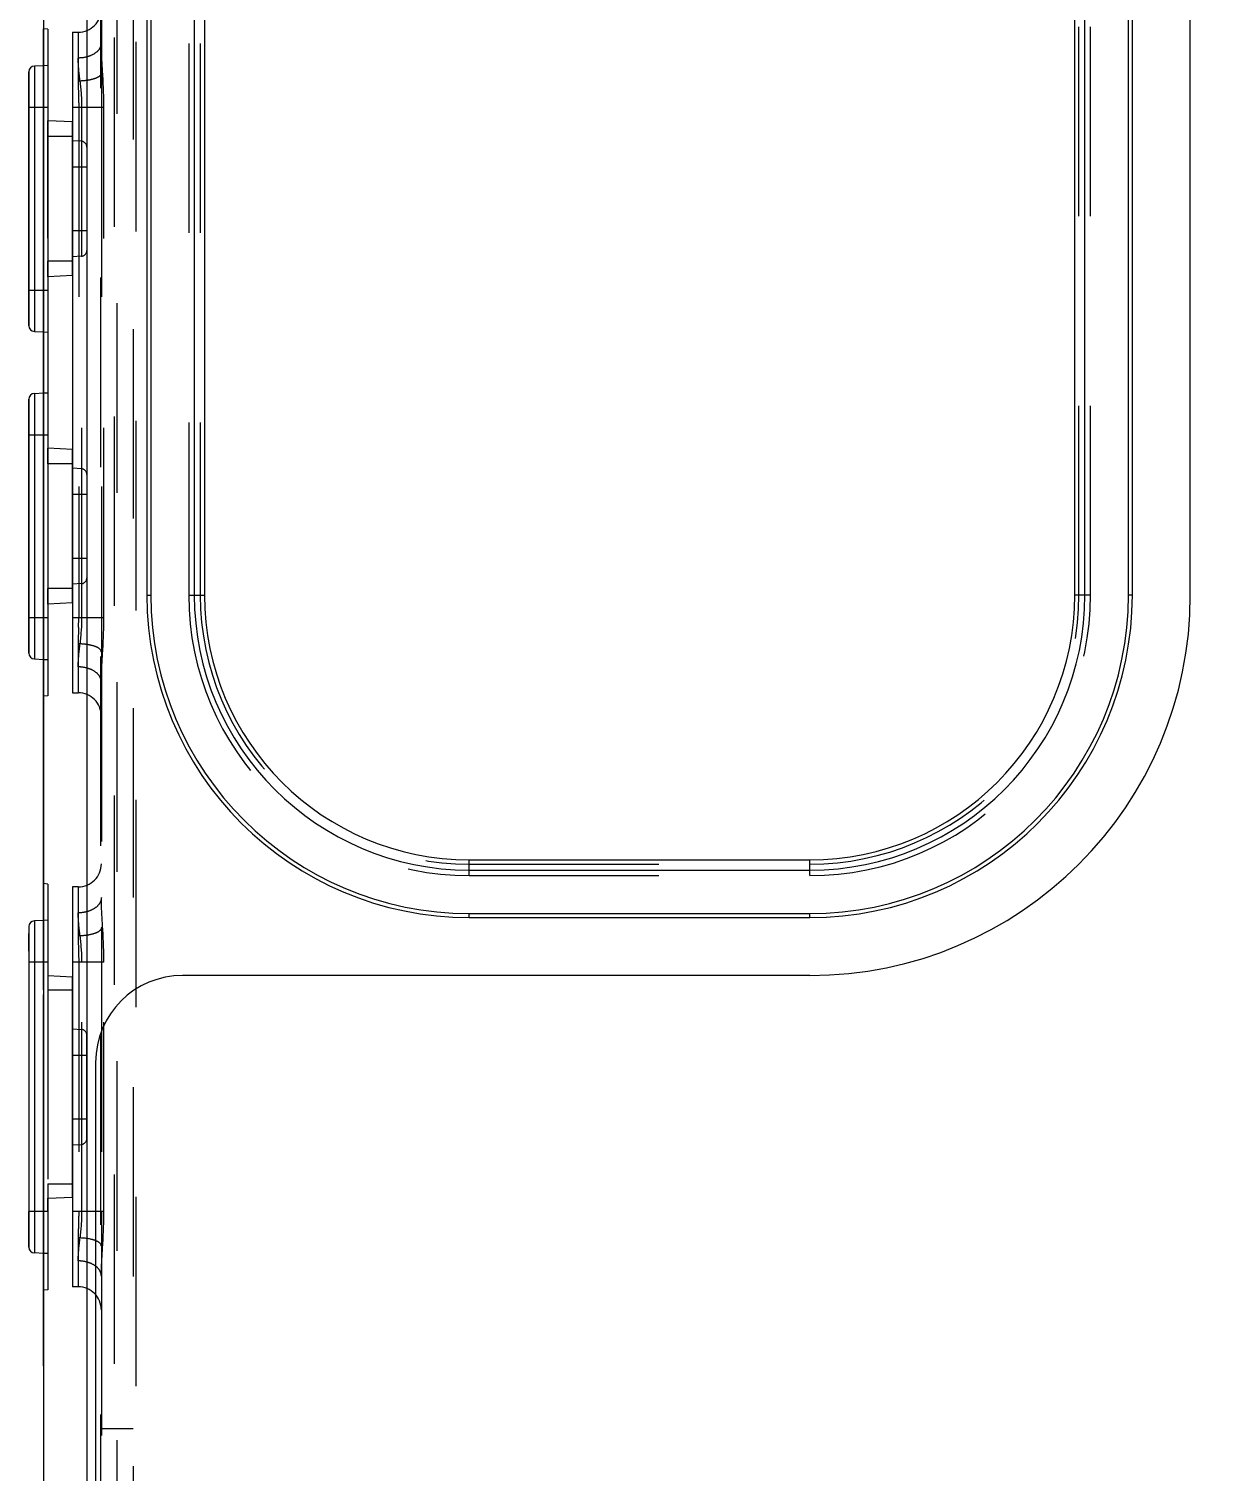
# Model space of a CAD drawing. Header units: millimetres. Extents: x 475 to 648, y 357 to 508.
# Drawn here: x 474.59 to 515.41, y 430.77 to 480.57 of the extents above; entities that cross this region are included whole.
import ezdxf

# ---------------------------------------------------------------- set-up
doc = ezdxf.new("R2010")
doc.units = ezdxf.units.MM
doc.header["$LTSCALE"] = 65.395
doc.linetypes.add('HIDDEN', pattern=[0.2, 0.1, -0.1])
doc.layers.get('0').update_dxf_attribs({"linetype": 'CONTINUOUS'})
doc.layers.add('DEFAULT_2', color=8, linetype='HIDDEN')

msp = doc.modelspace()

# ---------------------------------------------------------------- linework, layer by layer
at = {"color": 7, "linetype": 'Continuous'}
for p, q in [((514.66, 461.031), (514.66, 506.045)), ((478.662, 493.151), (478.662, 461.031)), ((478.798, 493.151), (478.798, 461.031)), ((480.298, 493.151), (480.298, 461.031)), ((480.65, 493.151), (480.65, 461.031)), ((510.672, 461.031), (510.672, 493.151)), ((511.024, 461.031), (511.024, 493.151)), ((512.524, 461.031), (512.524, 493.151)), ((512.66, 461.031), (512.66, 493.151)), ((475.091, 480.575), (475.091, 477.861)), ((474.781, 479.293), (475.091, 479.309)), ((474.781, 479.293), (474.781, 477.861)), ((474.591, 479.093), (474.591, 479.068)), ((474.591, 479.093), (474.591, 477.861)), ((474.591, 479.068), (474.591, 479.06)), ((474.591, 479.06), (474.591, 478.821)), ((474.591, 478.821), (474.591, 478.233)), ((474.591, 478.233), (474.591, 477.861)), ((475.091, 477.861), (474.591, 477.861)), ((474.591, 477.861), (474.591, 471.561)), ((474.591, 477.861), (474.591, 471.561)), ((474.781, 477.861), (474.781, 471.561)), ((475.091, 477.861), (475.091, 477.406)), ((475.091, 477.406), (475.091, 476.861)), ((475.091, 476.861), (475.091, 472.561)), ((475.091, 472.561), (475.091, 472.002)), ((475.091, 472.002), (475.091, 466.136)), ((474.591, 471.561), (475.091, 471.561)), ((474.591, 471.561), (474.591, 471.021)), ((474.591, 471.561), (474.591, 470.33)), ((474.781, 471.561), (474.781, 470.13)), ((474.591, 471.021), (474.591, 470.662)), ((474.591, 470.662), (474.591, 470.33)), ((474.781, 470.13), (475.091, 470.114)), ((474.591, 467.793), (474.591, 467.768)), ((474.591, 467.793), (474.591, 466.561)), ((474.591, 467.768), (474.591, 467.76)), ((474.591, 467.76), (474.591, 467.521)), ((474.781, 467.993), (475.091, 468.009)), ((474.781, 467.993), (474.781, 466.561)), ((474.591, 467.521), (474.591, 466.933)), ((474.591, 466.933), (474.591, 466.561)), ((474.591, 466.561), (475.091, 466.561)), ((474.591, 466.561), (474.591, 460.261)), ((474.591, 466.561), (474.591, 460.261)), ((474.781, 466.561), (474.781, 460.261)), ((475.091, 466.136), (475.091, 466.106)), ((475.091, 466.106), (475.091, 465.561)), ((475.091, 465.561), (475.091, 461.261)), ((475.091, 461.261), (475.091, 460.717)), ((478.662, 461.031), (478.798, 461.031)), ((480.298, 461.031), (480.65, 461.031)), ((511.024, 461.031), (510.672, 461.031)), ((512.66, 461.031), (512.524, 461.031)), ((474.591, 460.261), (475.091, 460.261)), ((474.591, 460.261), (474.591, 459.721)), ((474.591, 460.261), (474.591, 459.03)), ((474.781, 460.261), (474.78, 458.83)), ((475.091, 460.717), (475.091, 460.261)), ((475.091, 460.261), (475.091, 457.548)), ((474.591, 459.721), (474.591, 459.362)), ((474.591, 459.362), (474.591, 459.03)), ((474.78, 458.83), (475.091, 458.814)), ((475.091, 457.548), (475.091, 451.075)), ((489.786, 451.544), (489.786, 451.896)), ((489.786, 451.896), (501.536, 451.896)), ((501.536, 451.544), (501.536, 451.896)), ((489.786, 451.544), (501.536, 451.544)), ((475.091, 451.075), (475.091, 448.361)), ((475.091, 449.809), (474.781, 449.793)), ((474.781, 449.793), (474.781, 438.33)), ((489.786, 449.907), (489.786, 450.044)), ((489.786, 450.044), (501.536, 450.044)), ((489.786, 449.907), (501.536, 449.907)), ((501.536, 449.907), (501.536, 450.044)), ((474.591, 449.593), (474.591, 449.357)), ((474.591, 449.593), (474.591, 448.361)), ((474.591, 449.357), (474.591, 448.74)), ((474.591, 448.74), (474.591, 448.361)), ((474.591, 448.361), (474.591, 439.761)), ((475.091, 448.361), (474.591, 448.361)), ((474.591, 448.361), (474.591, 439.761)), ((475.091, 448.361), (475.091, 447.906)), ((475.091, 447.906), (475.091, 447.411)), ((501.536, 447.907), (479.893, 447.907)), ((475.091, 447.411), (475.091, 440.711)), ((475.091, 440.711), (475.091, 440.217)), ((475.091, 440.217), (475.091, 439.761)), ((475.091, 439.761), (474.591, 439.761)), ((474.591, 439.761), (474.591, 439.39)), ((474.591, 439.761), (474.591, 438.53)), ((474.591, 439.39), (474.591, 438.804)), ((475.091, 439.761), (475.091, 437.048)), ((474.591, 438.804), (474.591, 438.563)), ((474.591, 438.563), (474.591, 438.53)), ((475.091, 438.314), (474.781, 438.33))]:
    msp.add_line(p, q, dxfattribs=at)
for centre, radius, start, end in [((474.791, 479.093), 0.2, 93, 180.0014), ((474.791, 470.33), 0.2, 180.017, 267.0009), ((474.791, 467.793), 0.2, 93, 179.9994), ((489.786, 461.031), 11.124, 180, 270), ((489.786, 461.031), 10.988, 180, 270), ((489.786, 461.031), 9.488, 180, 270), ((489.786, 461.031), 9.136, 180, 270), ((501.536, 461.031), 13.124, 270, 360), ((501.536, 461.031), 11.124, 270, 360), ((501.536, 461.031), 10.988, 270, 360), ((501.536, 461.031), 9.488, 270, 360), ((501.536, 461.031), 9.136, 270, 360), ((474.791, 459.03), 0.2, 180.0174, 267.0009), ((474.791, 449.593), 0.2, 93.0001, 180.0014), ((479.893, 444.907), 3, 90, 180), ((474.791, 438.53), 0.2, 180.0185, 267.001)]:
    msp.add_arc(centre, radius, start, end, dxfattribs=at)
for points, knots in [([(512.419, 507.845), (510.165, 507.845), (506.784, 507.845), (502.277, 507.845), (498.896, 507.845), (495.515, 507.844), (492.698, 507.845), (490.445, 507.846), (488.754, 507.846), (487.064, 507.849), (485.373, 507.82), (483.693, 507.593), (482.065, 507.122), (480.516, 506.429), (479.094, 505.499), (477.85, 504.337), (476.831, 502.975), (476.049, 501.468), (475.494, 499.866), (475.175, 498.201), (475.086, 496.511), (475.093, 494.82), (475.092, 493.13), (475.093, 491.44), (475.093, 489.186), (475.092, 486.369), (475.092, 482.988), (475.093, 478.48), (475.093, 472.846), (475.093, 466.084), (475.093, 459.323), (475.093, 452.562), (475.093, 443.546), (475.093, 432.277), (475.093, 421.008), (475.093, 411.993), (475.093, 405.232), (475.093, 398.47), (475.093, 391.709), (475.093, 386.075), (475.092, 381.567), (475.092, 378.186), (475.093, 375.369), (475.093, 373.115), (475.092, 371.425), (475.093, 369.734), (475.086, 368.044), (475.175, 366.354), (475.494, 364.689), (476.049, 363.087), (476.831, 361.58), (477.85, 360.218), (479.094, 359.056), (480.516, 358.126), (482.065, 357.432), (483.693, 356.962), (485.373, 356.735), (487.064, 356.706), (488.754, 356.709), (490.445, 356.708), (492.698, 356.71), (495.515, 356.71), (498.896, 356.71), (502.277, 356.71), (506.784, 356.71), (510.165, 356.71), (512.419, 356.71)], [0, 0, 0, 0, 0.031249, 0.046874, 0.062498, 0.078123, 0.093748, 0.10156, 0.109371, 0.117186, 0.124997, 0.132805, 0.140611, 0.148418, 0.156242, 0.164069, 0.171897, 0.179709, 0.187515, 0.195321, 0.20313, 0.210945, 0.218757, 0.226569, 0.234382, 0.250006, 0.265631, 0.281256, 0.312505, 0.343754, 0.375003, 0.406252, 0.437502, 0.5, 0.562498, 0.593748, 0.624997, 0.656246, 0.687495, 0.718744, 0.734369, 0.749994, 0.765618, 0.773431, 0.781243, 0.789055, 0.79687, 0.804679, 0.812485, 0.820291, 0.828103, 0.835931, 0.843758, 0.851582, 0.859389, 0.867195, 0.875003, 0.882814, 0.890629, 0.89844, 0.906252, 0.921877, 0.937502, 0.953126, 0.968751, 1, 1, 1, 1]), ([(512.419, 507.845), (514.673, 507.845), (518.053, 507.845), (522.561, 507.845), (525.942, 507.845), (529.322, 507.844), (532.14, 507.845), (534.393, 507.846), (536.084, 507.846), (537.774, 507.849), (539.465, 507.82), (541.145, 507.593), (542.773, 507.122), (544.322, 506.429), (545.744, 505.499), (546.988, 504.337), (548.007, 502.975), (548.788, 501.468), (549.344, 499.866), (549.663, 498.201), (549.752, 496.511), (549.745, 494.82), (549.746, 493.13), (549.745, 491.44), (549.745, 489.186), (549.746, 486.369), (549.746, 482.988), (549.745, 478.48), (549.745, 472.846), (549.745, 466.084), (549.745, 459.323), (549.745, 452.562), (549.745, 443.546), (549.745, 432.277), (549.745, 421.008), (549.745, 411.993), (549.745, 405.232), (549.745, 398.47), (549.745, 391.709), (549.745, 386.075), (549.746, 381.567), (549.746, 378.186), (549.745, 375.369), (549.745, 373.115), (549.746, 371.425), (549.745, 369.734), (549.752, 368.044), (549.663, 366.354), (549.344, 364.689), (548.788, 363.087), (548.007, 361.58), (546.988, 360.218), (545.744, 359.056), (544.322, 358.126), (542.773, 357.432), (541.145, 356.962), (539.465, 356.735), (537.774, 356.706), (536.084, 356.709), (534.393, 356.708), (532.14, 356.71), (529.322, 356.71), (525.942, 356.71), (522.561, 356.71), (518.053, 356.71), (514.673, 356.71), (512.419, 356.71)], [0, 0, 0, 0, 0.031249, 0.046874, 0.062498, 0.078123, 0.093748, 0.10156, 0.109371, 0.117186, 0.124997, 0.132805, 0.140611, 0.148418, 0.156242, 0.164069, 0.171897, 0.179709, 0.187515, 0.195321, 0.20313, 0.210945, 0.218757, 0.226569, 0.234382, 0.250006, 0.265631, 0.281256, 0.312505, 0.343754, 0.375003, 0.406252, 0.437502, 0.5, 0.562498, 0.593748, 0.624997, 0.656246, 0.687495, 0.718744, 0.734369, 0.749994, 0.765618, 0.773431, 0.781243, 0.789055, 0.79687, 0.804679, 0.812485, 0.820291, 0.828103, 0.835931, 0.843758, 0.851582, 0.859389, 0.867195, 0.875003, 0.882814, 0.890629, 0.89844, 0.906252, 0.921877, 0.937502, 0.953126, 0.968751, 1, 1, 1, 1]), ([(512.419, 506.345), (510.214, 506.345), (506.906, 506.345), (502.496, 506.345), (499.189, 506.345), (495.881, 506.344), (493.125, 506.345), (490.92, 506.346), (489.266, 506.347), (487.613, 506.344), (485.959, 506.346), (484.308, 506.189), (482.704, 505.762), (481.186, 505.091), (479.81, 504.159), (478.649, 502.967), (477.75, 501.57), (477.109, 500.04), (476.583, 497.888), (476.595, 495.115), (476.592, 491.814), (476.593, 488.505), (476.592, 485.198), (476.593, 481.89), (476.593, 477.48), (476.593, 471.968), (476.593, 465.353), (476.593, 458.738), (476.593, 452.123), (476.593, 443.302), (476.593, 432.277), (476.593, 421.252), (476.593, 412.432), (476.593, 405.817), (476.593, 399.202), (476.593, 392.587), (476.593, 387.074), (476.593, 382.664), (476.592, 379.357), (476.593, 376.049), (476.592, 372.74), (476.595, 369.44), (476.583, 366.666), (477.109, 364.515), (477.75, 362.985), (478.65, 361.587), (479.811, 360.396), (481.186, 359.463), (482.704, 358.793), (484.308, 358.365), (485.959, 358.209), (487.613, 358.21), (489.266, 358.208), (490.92, 358.209), (493.125, 358.21), (495.881, 358.21), (499.189, 358.21), (502.496, 358.21), (506.906, 358.21), (510.214, 358.21), (512.419, 358.21)], [0, 0, 0, 0, 0.031255, 0.046882, 0.06251, 0.078137, 0.093765, 0.101579, 0.109392, 0.117206, 0.125019, 0.132828, 0.140635, 0.148441, 0.156246, 0.164048, 0.171854, 0.179661, 0.187468, 0.203079, 0.218706, 0.234334, 0.249961, 0.265589, 0.281216, 0.312471, 0.343726, 0.374981, 0.406236, 0.437491, 0.500001, 0.56251, 0.593765, 0.62502, 0.656275, 0.68753, 0.718785, 0.734413, 0.75004, 0.765667, 0.781295, 0.796922, 0.812533, 0.82034, 0.828148, 0.835953, 0.843755, 0.85156, 0.859366, 0.867172, 0.874981, 0.882794, 0.890608, 0.898421, 0.906235, 0.921863, 0.93749, 0.953118, 0.968745, 1, 1, 1, 1]), ([(512.419, 506.345), (514.624, 506.345), (517.932, 506.345), (522.342, 506.345), (525.649, 506.345), (528.957, 506.344), (531.713, 506.345), (533.918, 506.346), (535.572, 506.347), (537.225, 506.344), (538.879, 506.346), (540.53, 506.189), (542.134, 505.762), (543.652, 505.091), (545.028, 504.159), (546.188, 502.967), (547.088, 501.57), (547.729, 500.04), (548.255, 497.888), (548.243, 495.115), (548.246, 491.814), (548.245, 488.505), (548.246, 485.198), (548.245, 481.89), (548.245, 477.48), (548.245, 471.968), (548.245, 465.353), (548.245, 458.738), (548.245, 452.123), (548.245, 443.302), (548.245, 432.277), (548.245, 421.252), (548.245, 412.432), (548.245, 405.817), (548.245, 399.202), (548.245, 392.587), (548.245, 387.074), (548.245, 382.664), (548.246, 379.357), (548.245, 376.049), (548.246, 372.74), (548.243, 369.44), (548.255, 366.666), (547.729, 364.515), (547.088, 362.985), (546.188, 361.587), (545.027, 360.396), (543.652, 359.463), (542.134, 358.793), (540.53, 358.365), (538.879, 358.209), (537.225, 358.21), (535.572, 358.208), (533.918, 358.209), (531.713, 358.21), (528.957, 358.21), (525.649, 358.21), (522.342, 358.21), (517.932, 358.21), (514.624, 358.21), (512.419, 358.21)], [0, 0, 0, 0, 0.031255, 0.046882, 0.06251, 0.078137, 0.093765, 0.101579, 0.109392, 0.117206, 0.125019, 0.132828, 0.140635, 0.148441, 0.156246, 0.164048, 0.171854, 0.179661, 0.187468, 0.203079, 0.218706, 0.234334, 0.249961, 0.265589, 0.281216, 0.312471, 0.343726, 0.374981, 0.406236, 0.437491, 0.500001, 0.56251, 0.593765, 0.62502, 0.656275, 0.68753, 0.718785, 0.734413, 0.75004, 0.765667, 0.781295, 0.796922, 0.812533, 0.82034, 0.828148, 0.835953, 0.843755, 0.85156, 0.859366, 0.867172, 0.874981, 0.882794, 0.890608, 0.898421, 0.906235, 0.921863, 0.93749, 0.953118, 0.968745, 1, 1, 1, 1]), ([(514.66, 506.045), (514.727, 506.045), (518.134, 506.045), (523.616, 506.045), (530.081, 506.044), (534.223, 506.046), (537.059, 506.049), (539.109, 506.036), (540.243, 505.897), (540.939, 505.758), (541.295, 505.666), (541.651, 505.562), (542.008, 505.448), (542.703, 505.183), (543.892, 504.61), (545.391, 503.491), (546.511, 501.991), (547.084, 500.802), (547.349, 500.107), (547.462, 499.752), (547.566, 499.396), (547.658, 499.041), (547.798, 498.342), (547.937, 497.207), (547.948, 495.526), (547.946, 493.469), (547.945, 490.843), (547.946, 486.232), (547.945, 477.024), (547.945, 463.861), (547.945, 448.07), (547.945, 432.277), (547.945, 416.485), (547.945, 400.694), (547.945, 387.531), (547.946, 378.323), (547.945, 373.712), (547.946, 371.086), (547.948, 369.029), (547.937, 367.347), (547.798, 366.213), (547.658, 365.514), (547.566, 365.159), (547.462, 364.803), (547.349, 364.447), (547.084, 363.753), (546.511, 362.564), (545.391, 361.064), (543.892, 359.945), (542.703, 359.371), (542.008, 359.107), (541.651, 358.993), (541.295, 358.889), (540.939, 358.797), (540.243, 358.657), (539.109, 358.518), (537.059, 358.506), (534.223, 358.509), (530.081, 358.51), (522.801, 358.51), (516.574, 358.51), (512.419, 358.51)], [0, 0, 0, 0, 0.000934, 0.047743, 0.076843, 0.091394, 0.105963, 0.11602, 0.121678, 0.124688, 0.127751, 0.12781, 0.130825, 0.133875, 0.140099, 0.152853, 0.165606, 0.17183, 0.174881, 0.177894, 0.177923, 0.181018, 0.184027, 0.189685, 0.199744, 0.208976, 0.218195, 0.236629, 0.273507, 0.34726, 0.421013, 0.494766, 0.568519, 0.642272, 0.716025, 0.752903, 0.771337, 0.780556, 0.789788, 0.799847, 0.805505, 0.808514, 0.811609, 0.811639, 0.814651, 0.817702, 0.823926, 0.836679, 0.849433, 0.855657, 0.858707, 0.861722, 0.861781, 0.864844, 0.867854, 0.873512, 0.88357, 0.898138, 0.912689, 0.941789, 1, 1, 1, 1]), ([(476.893, 444.907), (476.893, 440.697), (476.893, 431.223), (476.893, 416.485), (476.893, 400.694), (476.893, 387.531), (476.892, 378.323), (476.893, 373.712), (476.892, 371.086), (476.89, 369.029), (476.901, 367.347), (477.04, 366.213), (477.18, 365.514), (477.272, 365.159), (477.376, 364.803), (477.489, 364.447), (477.754, 363.753), (478.327, 362.564), (479.447, 361.064), (480.946, 359.945), (482.135, 359.371), (482.83, 359.107), (483.187, 358.993), (483.543, 358.889), (483.899, 358.797), (484.595, 358.657), (485.729, 358.518), (487.779, 358.506), (490.615, 358.509), (494.757, 358.51), (502.037, 358.51), (508.264, 358.51), (512.419, 358.51)], [0, 0, 0, 0, 0.104541, 0.235258, 0.365976, 0.496692, 0.562053, 0.594726, 0.611065, 0.627428, 0.645256, 0.655284, 0.660617, 0.666103, 0.666155, 0.671494, 0.676901, 0.687932, 0.710536, 0.73314, 0.744172, 0.749578, 0.754921, 0.755026, 0.760455, 0.765789, 0.775818, 0.793643, 0.819463, 0.845253, 0.89683, 1, 1, 1, 1]), ([(475.091, 437.048), (475.091, 425.71), (475.09, 408.702), (475.092, 388.86), (475.09, 378.939), (475.092, 373.27), (475.088, 370.435), (475.091, 369.018)], [0, 0, 0, 0, 0.5, 0.749999, 0.875, 0.937499, 1, 1, 1, 1])]:
    msp.add_open_spline(points, degree=3, knots=knots, dxfattribs=at)
at = {"layer": 'DEFAULT_2', "color": 8, "linetype": 'HIDDEN'}
for p, q in [((477.091, 495.446), (477.091, 479.054)), ((477.541, 369.108), (477.541, 495.446)), ((480.107, 493.151), (480.107, 461.031)), ((480.504, 493.151), (480.504, 461.031)), ((510.818, 461.031), (510.818, 493.151)), ((511.215, 461.031), (511.215, 493.151)), ((475.241, 480.561), (475.091, 480.575)), ((475.092, 480.561), (475.092, 480.575)), ((475.092, 479.669), (475.092, 480.561)), ((475.241, 480.561), (475.241, 477.861)), ((476.091, 480.461), (476.091, 477.861)), ((476.091, 480.461), (476.291, 480.461)), ((476.091, 480.461), (476.091, 478.773)), ((476.291, 480.461), (476.291, 478.773)), ((475.092, 479.317), (475.092, 479.669)), ((475.091, 479.309), (475.241, 479.317)), ((475.092, 477.861), (475.092, 479.317)), ((474.591, 479.07), (474.591, 479.093)), ((474.591, 479.025), (474.591, 479.07)), ((474.591, 478.921), (474.591, 479.025)), ((474.591, 478.847), (474.591, 478.921)), ((474.591, 478.668), (474.591, 478.847)), ((474.591, 478.579), (474.591, 478.668)), ((476.091, 478.773), (476.091, 478.586)), ((474.591, 478.359), (474.591, 478.579)), ((474.591, 478.238), (474.591, 478.359)), ((474.591, 477.861), (474.591, 478.238)), ((476.091, 478.586), (476.091, 477.861)), ((474.591, 474.749), (474.591, 477.861)), ((475.241, 477.861), (475.091, 477.861)), ((475.092, 477.587), (475.092, 477.861)), ((475.241, 477.861), (475.241, 477.406)), ((475.241, 477.861), (475.241, 477.406)), ((477.179, 477.861), (476.091, 477.861)), ((476.091, 477.861), (476.091, 477.361)), ((476.091, 477.861), (476.091, 477.361)), ((476.31, 477.861), (476.31, 460.261)), ((476.423, 460.261), (476.423, 477.861)), ((477.098, 477.861), (477.098, 460.261)), ((477.179, 460.261), (477.179, 477.861)), ((475.092, 477.406), (475.092, 477.587)), ((475.092, 476.861), (475.092, 477.406)), ((476.091, 477.361), (475.241, 477.406)), ((475.241, 477.406), (475.241, 477.392)), ((475.241, 477.406), (475.241, 476.861)), ((475.241, 476.861), (475.241, 477.406)), ((475.241, 477.406), (475.241, 476.861)), ((475.241, 476.861), (475.241, 477.406)), ((475.241, 477.406), (475.241, 476.861)), ((475.241, 477.392), (475.241, 477.352)), ((475.241, 477.352), (475.241, 477.289)), ((475.241, 477.289), (475.241, 477.1)), ((476.091, 477.361), (476.091, 477.25)), ((476.091, 477.361), (476.091, 476.861)), ((476.091, 476.861), (476.091, 477.361)), ((476.091, 477.351), (476.091, 477.361)), ((476.091, 477.361), (476.091, 476.861)), ((476.091, 477.361), (476.091, 476.861)), ((476.091, 477.259), (476.091, 477.351)), ((476.091, 477.082), (476.091, 477.259)), ((476.091, 477.25), (476.091, 476.861)), ((475.091, 475.007), (475.091, 476.861)), ((475.092, 472.862), (475.092, 476.861)), ((475.241, 477.1), (475.241, 476.861)), ((476.091, 476.861), (475.241, 476.861)), ((475.241, 476.861), (475.241, 473.353)), ((475.241, 473.353), (475.241, 476.861)), ((476.091, 476.861), (476.091, 477.082)), ((476.091, 476.861), (476.091, 472.561)), ((476.091, 472.561), (476.091, 476.861)), ((476.091, 476.861), (476.091, 476.711)), ((476.091, 476.711), (476.091, 476.861)), ((476.091, 476.861), (476.091, 476.711)), ((476.091, 476.711), (476.091, 476.861)), ((476.091, 476.861), (476.091, 472.561)), ((476.091, 475.811), (476.091, 476.711)), ((476.401, 476.695), (476.091, 476.711)), ((476.091, 476.711), (476.091, 475.811)), ((476.091, 475.811), (476.091, 476.711)), ((476.091, 475.811), (476.091, 476.711)), ((476.401, 476.695), (476.401, 472.728)), ((476.591, 476.495), (476.591, 472.927)), ((476.091, 475.811), (476.591, 475.811)), ((476.091, 475.811), (476.091, 475.43)), ((476.091, 475.43), (476.091, 475.811)), ((476.091, 473.611), (476.091, 475.811)), ((476.091, 473.611), (476.091, 475.811)), ((476.091, 475.43), (476.091, 473.996)), ((476.091, 473.996), (476.091, 475.43)), ((474.591, 471.561), (474.591, 474.749)), ((475.091, 472.561), (475.091, 475.007)), ((476.091, 473.996), (476.091, 473.611)), ((476.091, 473.611), (476.091, 473.996)), ((475.241, 473.353), (475.241, 472.561)), ((475.241, 473.353), (475.241, 472.561)), ((476.091, 473.611), (476.091, 472.711)), ((476.091, 473.611), (476.591, 473.611)), ((476.091, 473.611), (476.091, 472.711)), ((476.091, 472.711), (476.091, 473.611)), ((476.091, 472.711), (476.091, 473.611)), ((475.092, 472.561), (475.092, 472.862)), ((476.401, 472.728), (476.091, 472.711)), ((476.091, 472.711), (476.091, 472.561)), ((476.091, 472.561), (476.091, 472.711)), ((476.091, 472.711), (476.091, 472.561)), ((476.091, 472.561), (476.091, 472.711)), ((475.092, 472.017), (475.092, 472.561)), ((476.091, 472.561), (475.241, 472.561)), ((475.241, 472.467), (475.241, 472.561)), ((475.241, 472.561), (475.241, 472.47)), ((475.241, 472.561), (475.241, 472.017)), ((475.241, 472.561), (475.241, 472.017)), ((475.241, 472.47), (475.241, 472.017)), ((475.241, 472.323), (475.241, 472.467)), ((475.241, 472.467), (475.241, 472.017)), ((475.241, 472.134), (475.241, 472.323)), ((476.091, 472.164), (476.091, 472.561)), ((476.091, 472.061), (476.091, 472.561)), ((476.091, 472.561), (476.091, 472.061)), ((476.091, 472.561), (476.091, 472.345)), ((476.091, 472.561), (476.091, 472.061)), ((476.091, 472.561), (476.091, 472.061)), ((476.091, 472.345), (476.091, 472.173)), ((475.091, 471.561), (475.091, 472.002)), ((475.092, 471.561), (475.092, 472.017)), ((475.241, 472.03), (475.241, 472.134)), ((476.091, 472.061), (475.241, 472.017)), ((475.241, 472.017), (475.241, 472.03)), ((475.241, 472.017), (475.241, 466.106)), ((475.241, 472.017), (475.241, 471.561)), ((475.241, 472.017), (475.241, 471.561)), ((476.091, 472.173), (476.091, 472.076)), ((476.091, 472.061), (476.091, 472.164)), ((476.091, 472.076), (476.091, 472.061)), ((476.091, 472.061), (476.091, 466.061)), ((476.091, 472.061), (476.091, 466.061)), ((474.591, 471.213), (474.591, 471.561)), ((474.591, 471.185), (474.591, 471.213)), ((475.091, 471.561), (475.241, 471.561)), ((475.091, 470.106), (475.091, 471.561)), ((475.092, 470.179), (475.092, 471.561)), ((475.241, 471.561), (475.241, 466.561)), ((475.241, 471.561), (475.241, 470.106)), ((474.591, 471.131), (474.591, 471.185)), ((474.591, 470.856), (474.591, 471.131)), ((474.591, 470.83), (474.591, 470.856)), ((474.591, 470.575), (474.591, 470.83)), ((474.591, 470.555), (474.591, 470.575)), ((474.591, 470.33), (474.591, 470.555)), ((475.091, 470.114), (475.241, 470.106)), ((475.091, 468.017), (475.091, 470.106)), ((475.092, 470.106), (475.092, 470.179)), ((475.092, 468.017), (475.092, 470.106)), ((475.241, 470.106), (475.241, 468.017)), ((474.591, 467.77), (474.591, 467.793)), ((474.591, 467.725), (474.591, 467.77)), ((474.591, 467.621), (474.591, 467.725)), ((475.091, 468.009), (475.241, 468.017)), ((475.091, 466.561), (475.091, 468.017)), ((475.092, 466.561), (475.092, 468.017)), ((475.241, 468.017), (475.241, 466.561)), ((474.591, 467.547), (474.591, 467.621)), ((474.591, 467.368), (474.591, 467.547)), ((474.591, 467.279), (474.591, 467.368)), ((474.591, 467.059), (474.591, 467.279)), ((474.591, 466.938), (474.591, 467.059)), ((474.591, 466.561), (474.591, 466.938)), ((474.591, 463.444), (474.591, 466.561)), ((475.091, 466.561), (475.241, 466.561)), ((475.091, 466.135), (475.091, 466.561)), ((475.092, 466.106), (475.092, 466.561)), ((475.241, 466.561), (475.241, 466.106)), ((475.241, 466.561), (475.241, 466.106)), ((475.092, 465.561), (475.092, 466.106)), ((476.091, 466.061), (475.241, 466.106)), ((475.241, 466.106), (475.241, 466.092)), ((475.241, 466.106), (475.241, 465.561)), ((475.241, 465.561), (475.241, 466.106)), ((475.241, 466.106), (475.241, 465.561)), ((475.241, 465.561), (475.241, 466.106)), ((475.241, 466.106), (475.241, 465.561)), ((475.241, 466.092), (475.241, 466.052)), ((475.241, 466.052), (475.241, 465.989)), ((475.241, 465.989), (475.241, 465.8)), ((475.241, 465.8), (475.241, 465.561)), ((476.091, 466.061), (476.091, 465.95)), ((476.091, 466.061), (476.091, 465.561)), ((476.091, 465.561), (476.091, 466.061)), ((476.091, 466.051), (476.091, 466.061)), ((476.091, 466.061), (476.091, 465.561)), ((476.091, 466.061), (476.091, 465.561)), ((476.091, 465.959), (476.091, 466.051)), ((476.091, 465.782), (476.091, 465.959)), ((476.091, 465.95), (476.091, 465.561)), ((476.091, 465.561), (476.091, 465.782)), ((475.092, 461.261), (475.092, 465.561)), ((475.241, 465.561), (475.241, 461.261)), ((476.091, 465.561), (475.241, 465.561)), ((475.241, 465.561), (475.241, 461.261)), ((476.091, 465.561), (476.091, 461.261)), ((476.091, 461.261), (476.091, 465.561)), ((476.091, 465.561), (476.091, 465.411)), ((476.091, 465.411), (476.091, 465.561)), ((476.091, 465.561), (476.091, 465.411)), ((476.091, 465.411), (476.091, 465.561)), ((476.091, 465.561), (476.091, 461.261)), ((476.091, 465.411), (476.091, 461.411)), ((476.401, 465.395), (476.091, 465.411)), ((476.091, 465.411), (476.091, 464.511)), ((476.091, 464.511), (476.091, 465.411)), ((476.091, 464.511), (476.091, 465.411)), ((476.401, 465.395), (476.401, 461.428)), ((476.591, 465.195), (476.591, 461.627)), ((476.091, 464.511), (476.591, 464.511)), ((476.091, 464.511), (476.091, 464.128)), ((476.091, 464.128), (476.091, 464.511)), ((476.091, 462.311), (476.091, 464.511)), ((476.091, 464.128), (476.091, 462.695)), ((476.091, 462.695), (476.091, 464.128)), ((474.591, 460.261), (474.591, 463.444)), ((476.091, 462.695), (476.091, 462.311)), ((476.091, 462.311), (476.091, 462.695)), ((476.091, 462.311), (476.591, 462.311)), ((476.091, 462.311), (476.091, 461.411)), ((476.091, 461.411), (476.091, 462.311)), ((476.091, 461.411), (476.091, 462.311)), ((475.092, 460.717), (475.092, 461.261)), ((476.091, 461.261), (475.241, 461.261)), ((475.241, 461.023), (475.241, 461.261)), ((475.241, 461.261), (475.241, 460.717)), ((475.241, 461.261), (475.241, 460.717)), ((475.241, 461.261), (475.241, 460.717)), ((475.241, 461.261), (475.241, 460.717)), ((476.401, 461.428), (476.091, 461.411)), ((476.091, 461.411), (476.091, 461.261)), ((476.091, 461.261), (476.091, 461.411)), ((476.091, 461.411), (476.091, 461.261)), ((476.091, 461.261), (476.091, 461.411)), ((476.091, 460.864), (476.091, 461.261)), ((476.091, 460.761), (476.091, 461.261)), ((476.091, 461.261), (476.091, 460.761)), ((476.091, 461.261), (476.091, 461.045)), ((476.091, 461.261), (476.091, 460.761)), ((476.091, 461.261), (476.091, 460.761)), ((475.241, 460.834), (475.241, 461.023)), ((475.241, 460.73), (475.241, 460.834)), ((476.091, 460.761), (475.241, 460.717)), ((475.241, 460.717), (475.241, 460.73)), ((476.091, 461.045), (476.091, 460.873)), ((476.091, 460.873), (476.091, 460.776)), ((476.091, 460.761), (476.091, 460.864)), ((476.091, 460.776), (476.091, 460.761)), ((476.091, 460.761), (476.091, 460.261)), ((476.091, 460.761), (476.091, 460.261)), ((480.107, 461.031), (480.298, 461.031)), ((511.215, 461.031), (511.024, 461.031)), ((474.591, 459.913), (474.591, 460.261)), ((475.091, 460.261), (475.241, 460.261)), ((475.092, 460.522), (475.092, 460.717)), ((475.092, 460.261), (475.092, 460.522)), ((475.092, 458.806), (475.092, 460.261)), ((475.241, 460.717), (475.241, 460.261)), ((475.241, 460.717), (475.241, 460.261)), ((475.241, 460.261), (475.241, 457.561)), ((476.091, 460.261), (476.091, 457.661)), ((476.091, 460.261), (477.179, 460.261)), ((476.091, 460.261), (476.091, 459.536)), ((474.591, 459.885), (474.591, 459.913)), ((474.591, 459.831), (474.591, 459.885)), ((474.591, 459.556), (474.591, 459.831)), ((474.591, 459.53), (474.591, 459.556)), ((474.591, 459.275), (474.591, 459.53)), ((474.591, 459.255), (474.591, 459.275)), ((474.591, 459.03), (474.591, 459.255)), ((476.091, 459.536), (476.091, 459.349)), ((476.091, 459.349), (476.091, 457.661)), ((476.291, 459.349), (476.291, 457.661)), ((475.091, 458.814), (475.241, 458.806)), ((475.092, 457.548), (475.092, 458.806)), ((477.091, 459.069), (477.091, 449.503)), ((475.241, 457.561), (475.091, 457.548)), ((475.092, 451.061), (475.092, 457.548)), ((476.091, 457.661), (476.291, 457.661)), ((489.786, 451.749), (501.536, 451.749)), ((489.786, 451.353), (489.786, 451.544)), ((489.786, 451.353), (501.536, 451.353)), ((501.536, 451.353), (501.536, 451.544)), ((475.241, 451.061), (475.091, 451.075)), ((475.092, 449.817), (475.092, 451.061)), ((475.241, 451.061), (475.241, 448.361)), ((475.241, 451.061), (475.241, 451.015)), ((475.241, 451.015), (475.241, 449.817)), ((476.091, 450.961), (476.091, 448.361)), ((476.291, 450.961), (476.091, 450.961)), ((476.091, 450.961), (476.091, 449.273)), ((476.291, 450.961), (476.291, 449.273)), ((475.241, 449.817), (475.091, 449.809)), ((475.092, 448.361), (475.092, 449.817)), ((474.591, 449.227), (474.591, 449.358)), ((474.591, 449.085), (474.591, 449.227)), ((474.591, 448.952), (474.591, 449.085)), ((474.591, 448.741), (474.591, 448.952)), ((476.091, 449.273), (476.091, 448.511)), ((475.241, 448.361), (475.091, 448.361)), ((475.092, 447.906), (475.092, 448.361)), ((475.241, 448.361), (475.241, 447.906)), ((475.241, 448.361), (475.241, 447.906)), ((476.091, 448.511), (476.091, 448.361)), ((477.179, 448.361), (476.091, 448.361)), ((476.091, 448.361), (476.091, 447.861)), ((476.091, 448.361), (476.091, 447.861)), ((476.31, 448.361), (476.31, 439.761)), ((476.423, 439.761), (476.423, 448.361)), ((477.098, 448.361), (477.098, 439.761)), ((477.179, 439.761), (477.179, 448.361)), ((475.092, 447.604), (475.092, 447.906)), ((475.241, 447.906), (475.241, 440.217)), ((475.241, 447.906), (476.091, 447.861)), ((475.241, 447.906), (475.241, 447.411)), ((475.241, 447.906), (475.241, 447.411)), ((476.091, 447.411), (476.091, 447.861)), ((476.091, 447.861), (476.091, 447.411)), ((476.091, 447.411), (476.091, 447.861)), ((475.092, 447.411), (475.092, 447.604)), ((475.092, 440.711), (475.092, 447.411)), ((475.241, 447.411), (476.091, 447.411)), ((475.241, 447.411), (475.241, 440.711)), ((476.091, 447.411), (476.091, 440.711)), ((476.091, 440.711), (476.091, 447.411)), ((476.091, 447.411), (476.091, 446.061)), ((476.091, 446.061), (476.091, 447.411)), ((476.091, 447.411), (476.091, 446.061)), ((476.091, 446.061), (476.091, 447.411)), ((476.091, 447.411), (476.091, 440.711)), ((476.091, 446.061), (476.091, 442.061)), ((476.091, 446.061), (476.401, 446.045)), ((476.091, 446.061), (476.091, 445.179)), ((476.091, 445.161), (476.091, 446.061)), ((476.091, 445.161), (476.091, 446.061)), ((476.401, 446.045), (476.401, 442.078)), ((476.591, 442.277), (476.591, 445.845)), ((476.091, 445.179), (476.091, 442.961)), ((476.091, 445.161), (476.591, 445.161)), ((476.091, 442.946), (476.091, 445.161)), ((476.091, 444.077), (476.091, 445.161)), ((476.091, 442.961), (476.091, 444.077)), ((476.091, 442.961), (476.591, 442.961)), ((476.091, 442.961), (476.091, 442.061)), ((476.091, 442.061), (476.091, 442.961)), ((476.091, 442.061), (476.091, 442.946)), ((476.091, 442.061), (476.401, 442.078)), ((476.091, 442.061), (476.091, 440.711)), ((476.091, 440.711), (476.091, 442.061)), ((476.091, 442.061), (476.091, 440.711)), ((476.091, 440.711), (476.091, 442.061)), ((475.092, 440.217), (475.092, 440.711)), ((475.241, 440.711), (476.091, 440.711)), ((475.241, 440.711), (475.241, 440.217)), ((475.241, 440.711), (475.241, 440.217)), ((476.091, 440.711), (476.091, 440.261)), ((476.091, 440.711), (476.091, 440.261)), ((476.091, 440.261), (476.091, 440.711)), ((475.092, 439.761), (475.092, 440.217)), ((475.241, 440.217), (476.091, 440.261)), ((475.241, 439.761), (475.241, 440.217)), ((475.241, 439.761), (475.241, 440.217)), ((475.241, 440.217), (475.241, 439.761)), ((476.091, 440.261), (476.091, 439.761)), ((476.091, 440.261), (476.091, 439.761)), ((474.591, 439.386), (474.591, 439.761)), ((474.591, 439.305), (474.591, 439.386)), ((475.241, 439.761), (475.091, 439.761)), ((475.092, 438.306), (475.092, 439.761)), ((475.241, 439.761), (475.241, 437.061)), ((476.091, 439.761), (476.091, 437.161)), ((477.179, 439.761), (476.091, 439.761)), ((476.091, 439.761), (476.091, 439.611)), ((476.091, 439.611), (476.091, 438.849)), ((474.591, 439.046), (474.591, 439.305)), ((474.591, 438.953), (474.591, 439.046)), ((474.591, 438.777), (474.591, 438.953)), ((476.091, 438.849), (476.091, 437.161)), ((476.291, 438.849), (476.291, 437.161)), ((474.591, 438.702), (474.591, 438.777)), ((474.591, 438.598), (474.591, 438.702)), ((474.591, 438.553), (474.591, 438.598)), ((474.591, 438.53), (474.591, 438.553)), ((477.091, 438.569), (477.091, 369.108)), ((475.241, 438.306), (475.091, 438.314)), ((475.092, 437.048), (475.092, 438.306)), ((475.241, 437.061), (475.091, 437.048)), ((475.092, 436.517), (475.092, 437.048)), ((476.291, 437.161), (476.091, 437.161)), ((477.091, 432.277), (478.193, 432.277))]:
    msp.add_line(p, q, dxfattribs=at)
for centre, radius, start, end in [((476.291, 481.261), 0.8, 270, 360), ((476.391, 476.495), 0.2, 0, 87), ((476.391, 472.927), 0.2, 273, 360), ((476.391, 465.195), 0.2, 0, 87), ((476.391, 461.627), 0.2, 273, 360), ((489.786, 461.031), 9.679, 180, 270), ((489.786, 461.031), 9.282, 180, 270), ((501.536, 461.031), 9.679, 270, 360), ((501.536, 461.031), 9.282, 270, 0), ((463.716, 460.27), 12.594, 358.4517, 359.9593), ((476.291, 456.861), 0.8, 0, 90), ((476.291, 451.761), 0.8, 270, 360), ((476.391, 445.845), 0.2, 0, 87), ((476.391, 442.277), 0.2, 273, 360), ((476.291, 436.361), 0.8, 0, 90)]:
    msp.add_arc(centre, radius, start, end, dxfattribs=at)
for points, knots in [([(512.419, 505.878), (510.229, 505.878), (506.945, 505.878), (502.565, 505.878), (499.28, 505.878), (495.996, 505.877), (493.259, 505.878), (491.069, 505.879), (489.426, 505.879), (487.784, 505.876), (486.142, 505.884), (484.501, 505.75), (482.904, 505.339), (481.396, 504.675), (480.034, 503.741), (478.903, 502.535), (477.763, 500.659), (477.147, 498.513), (477.051, 496.328), (477.062, 494.686), (477.059, 493.044), (477.06, 490.854), (477.059, 488.117), (477.06, 484.832), (477.06, 481.547), (477.06, 477.168), (477.06, 471.694), (477.06, 465.124), (477.06, 458.555), (477.06, 451.986), (477.06, 443.227), (477.06, 432.278), (477.06, 421.329), (477.06, 412.57), (477.06, 406.001), (477.06, 399.431), (477.06, 392.862), (477.06, 387.388), (477.06, 383.008), (477.06, 379.723), (477.059, 376.439), (477.06, 373.702), (477.059, 371.512), (477.062, 369.87), (477.051, 368.227), (477.147, 366.043), (477.763, 363.896), (478.902, 362.021), (480.034, 360.815), (481.395, 359.88), (482.904, 359.216), (484.501, 358.805), (486.142, 358.671), (487.784, 358.679), (489.426, 358.675), (491.069, 358.676), (493.259, 358.677), (495.996, 358.678), (499.28, 358.677), (502.565, 358.677), (506.945, 358.677), (510.229, 358.677), (512.419, 358.677)], [0, 0, 0, 0, 0.031258, 0.046887, 0.062516, 0.078145, 0.093774, 0.101589, 0.109403, 0.117218, 0.125032, 0.132841, 0.140647, 0.148453, 0.156256, 0.164059, 0.171863, 0.187421, 0.195232, 0.203047, 0.210861, 0.218676, 0.234305, 0.249934, 0.265563, 0.281192, 0.31245, 0.343708, 0.374966, 0.406224, 0.437482, 0.499998, 0.562514, 0.593772, 0.62503, 0.656288, 0.687546, 0.718804, 0.734433, 0.750062, 0.765691, 0.781321, 0.789135, 0.79695, 0.804764, 0.812575, 0.828133, 0.835937, 0.84374, 0.851545, 0.859352, 0.867158, 0.874968, 0.882782, 0.890597, 0.898411, 0.906226, 0.921855, 0.937484, 0.953113, 0.968742, 1, 1, 1, 1]), ([(512.419, 505.878), (514.609, 505.878), (517.893, 505.878), (522.273, 505.878), (525.558, 505.878), (528.842, 505.877), (531.579, 505.878), (533.769, 505.879), (535.411, 505.879), (537.054, 505.876), (538.696, 505.884), (540.337, 505.75), (541.934, 505.339), (543.442, 504.675), (544.804, 503.741), (545.935, 502.535), (547.075, 500.659), (547.691, 498.513), (547.787, 496.328), (547.776, 494.686), (547.779, 493.044), (547.778, 490.854), (547.778, 488.117), (547.778, 484.832), (547.778, 481.547), (547.778, 477.168), (547.778, 471.694), (547.778, 465.124), (547.778, 458.555), (547.778, 451.986), (547.778, 443.227), (547.778, 432.278), (547.778, 421.329), (547.778, 412.57), (547.778, 406.001), (547.778, 399.431), (547.778, 392.862), (547.778, 387.388), (547.778, 383.008), (547.778, 379.723), (547.778, 376.439), (547.778, 373.702), (547.779, 371.512), (547.776, 369.87), (547.787, 368.227), (547.691, 366.043), (547.075, 363.896), (545.936, 362.021), (544.804, 360.815), (543.443, 359.88), (541.934, 359.216), (540.337, 358.805), (538.696, 358.671), (537.054, 358.679), (535.411, 358.675), (533.769, 358.676), (531.579, 358.677), (528.842, 358.678), (525.558, 358.677), (522.273, 358.677), (517.893, 358.677), (514.609, 358.677), (512.419, 358.677)], [0, 0, 0, 0, 0.031258, 0.046887, 0.062516, 0.078145, 0.093774, 0.101589, 0.109403, 0.117218, 0.125032, 0.132841, 0.140647, 0.148453, 0.156256, 0.164059, 0.171863, 0.187421, 0.195232, 0.203047, 0.210861, 0.218676, 0.234305, 0.249934, 0.265563, 0.281192, 0.31245, 0.343708, 0.374966, 0.406224, 0.437482, 0.499998, 0.562514, 0.593772, 0.62503, 0.656288, 0.687546, 0.718804, 0.734433, 0.750062, 0.765691, 0.781321, 0.789135, 0.79695, 0.804764, 0.812575, 0.828133, 0.835937, 0.84374, 0.851545, 0.859352, 0.867158, 0.874968, 0.882782, 0.890597, 0.898411, 0.906226, 0.921855, 0.937484, 0.953113, 0.968742, 1, 1, 1, 1]), ([(512.419, 505.312), (510.248, 505.312), (506.991, 505.312), (502.648, 505.312), (499.391, 505.312), (496.135, 505.311), (493.421, 505.312), (491.249, 505.313), (489.621, 505.314), (487.992, 505.31), (486.365, 505.321), (484.736, 505.215), (483.147, 504.827), (481.649, 504.172), (480.306, 503.233), (479.215, 502.008), (478.416, 500.579), (477.886, 499.032), (477.642, 497.416), (477.621, 495.787), (477.626, 494.159), (477.625, 492.53), (477.626, 490.359), (477.625, 487.645), (477.625, 484.388), (477.625, 481.131), (477.625, 476.788), (477.625, 471.36), (477.625, 464.847), (477.625, 458.333), (477.625, 451.819), (477.625, 443.134), (477.625, 432.278), (477.625, 421.421), (477.625, 412.736), (477.625, 406.223), (477.625, 399.709), (477.625, 393.195), (477.625, 387.767), (477.625, 383.425), (477.625, 380.168), (477.625, 376.911), (477.626, 374.197), (477.625, 372.025), (477.626, 370.397), (477.621, 368.769), (477.642, 367.14), (477.885, 365.523), (478.416, 363.977), (479.214, 362.548), (480.306, 361.323), (481.649, 360.383), (483.147, 359.728), (484.736, 359.339), (486.365, 359.234), (487.992, 359.245), (489.621, 359.241), (491.249, 359.242), (493.421, 359.243), (496.135, 359.243), (499.391, 359.243), (502.648, 359.242), (506.991, 359.242), (510.248, 359.243), (512.419, 359.243)], [0, 0, 0, 0, 0.031255, 0.046882, 0.06251, 0.078137, 0.093765, 0.101579, 0.109392, 0.117206, 0.12502, 0.132829, 0.140633, 0.148436, 0.156238, 0.164037, 0.171839, 0.179644, 0.18745, 0.195262, 0.203076, 0.21089, 0.218703, 0.234331, 0.249958, 0.265586, 0.281213, 0.312468, 0.343723, 0.374978, 0.406233, 0.437488, 0.499998, 0.562508, 0.593763, 0.625018, 0.656273, 0.687528, 0.718783, 0.734411, 0.750038, 0.765666, 0.781293, 0.789107, 0.796921, 0.804734, 0.812546, 0.820352, 0.828156, 0.835959, 0.843759, 0.851561, 0.859366, 0.867171, 0.87498, 0.882794, 0.890608, 0.898421, 0.906235, 0.921863, 0.93749, 0.953118, 0.968745, 1, 1, 1, 1]), ([(512.419, 505.312), (514.59, 505.312), (517.847, 505.312), (522.19, 505.312), (525.447, 505.312), (528.703, 505.311), (531.417, 505.312), (533.589, 505.313), (535.217, 505.314), (536.846, 505.31), (538.473, 505.321), (540.102, 505.215), (541.691, 504.827), (543.189, 504.172), (544.532, 503.233), (545.623, 502.008), (546.421, 500.579), (546.952, 499.032), (547.196, 497.416), (547.216, 495.787), (547.212, 494.159), (547.213, 492.53), (547.212, 490.359), (547.213, 487.645), (547.213, 484.388), (547.213, 481.131), (547.213, 476.788), (547.213, 471.36), (547.213, 464.847), (547.213, 458.333), (547.213, 451.819), (547.213, 443.134), (547.213, 432.278), (547.213, 421.421), (547.213, 412.736), (547.213, 406.223), (547.213, 399.709), (547.213, 393.195), (547.213, 387.767), (547.213, 383.425), (547.213, 380.168), (547.213, 376.911), (547.212, 374.197), (547.213, 372.025), (547.212, 370.397), (547.217, 368.769), (547.196, 367.14), (546.953, 365.523), (546.422, 363.977), (545.624, 362.548), (544.532, 361.323), (543.189, 360.383), (541.691, 359.728), (540.102, 359.339), (538.473, 359.234), (536.846, 359.245), (535.217, 359.241), (533.589, 359.242), (531.417, 359.243), (528.703, 359.243), (525.447, 359.243), (522.19, 359.242), (517.847, 359.242), (514.59, 359.243), (512.419, 359.243)], [0, 0, 0, 0, 0.031255, 0.046882, 0.06251, 0.078137, 0.093765, 0.101579, 0.109392, 0.117206, 0.12502, 0.132829, 0.140633, 0.148436, 0.156238, 0.164037, 0.171839, 0.179644, 0.18745, 0.195262, 0.203076, 0.21089, 0.218703, 0.234331, 0.249958, 0.265586, 0.281213, 0.312468, 0.343723, 0.374978, 0.406233, 0.437488, 0.499998, 0.562508, 0.593763, 0.625018, 0.656273, 0.687528, 0.718783, 0.734411, 0.750038, 0.765666, 0.781293, 0.789107, 0.796921, 0.804734, 0.812546, 0.820352, 0.828156, 0.835959, 0.843759, 0.851561, 0.859366, 0.867171, 0.87498, 0.882794, 0.890608, 0.898421, 0.906235, 0.921863, 0.93749, 0.953118, 0.968745, 1, 1, 1, 1]), ([(512.419, 504.745), (511.605, 504.745), (508.797, 504.745), (503.831, 504.745), (498.676, 504.745), (494.435, 504.745), (491.871, 504.745), (489.737, 504.747), (488.194, 504.746), (486.927, 504.746), (486.004, 504.724), (484.995, 504.656), (484.006, 504.473), (483.053, 504.151), (482.491, 503.91), (482.21, 503.769), (481.935, 503.622), (481.667, 503.467), (481.156, 503.128), (480.572, 502.65), (479.946, 501.973), (479.41, 501.202), (478.955, 500.324), (478.6, 499.371), (478.402, 498.571), (478.299, 497.924), (478.263, 497.593), (478.235, 497.248), (478.213, 496.89), (478.193, 496.152), (478.191, 494.865), (478.192, 493.06), (478.193, 491.034), (478.193, 488.398), (478.192, 483.791), (478.193, 474.583), (478.192, 461.42), (478.193, 445.629), (478.193, 429.836), (478.193, 414.044), (478.193, 398.252), (478.193, 386.459), (478.192, 378.566), (478.193, 375.297), (478.193, 372.617), (478.192, 370.981), (478.192, 369.636), (478.192, 368.68), (478.205, 367.77), (478.273, 366.655), (478.464, 365.624), (478.787, 364.671), (479.028, 364.108), (479.169, 363.826), (479.317, 363.551), (479.471, 363.284), (479.81, 362.774), (480.288, 362.189), (480.964, 361.564), (481.736, 361.027), (482.613, 360.573), (483.566, 360.217), (484.367, 360.02), (485.013, 359.916), (485.346, 359.881), (485.691, 359.852), (486.05, 359.831), (486.788, 359.811), (488.072, 359.808), (490.25, 359.808), (493.051, 359.81), (497.198, 359.81), (503.666, 359.81), (509.078, 359.81), (512.419, 359.81)], [0, 0, 0, 0, 0.011283, 0.038935, 0.068891, 0.082715, 0.09769, 0.104602, 0.11209, 0.119011, 0.122609, 0.126508, 0.136461, 0.142061, 0.145039, 0.14807, 0.148129, 0.151113, 0.154131, 0.160291, 0.166349, 0.172912, 0.17897, 0.185533, 0.191693, 0.194712, 0.197693, 0.197723, 0.200786, 0.203764, 0.209363, 0.219317, 0.228454, 0.237577, 0.255821, 0.292317, 0.365305, 0.438295, 0.511284, 0.584273, 0.657262, 0.730251, 0.747769, 0.766746, 0.775503, 0.78499, 0.789369, 0.794113, 0.798499, 0.80325, 0.813204, 0.818804, 0.821782, 0.824845, 0.824874, 0.827855, 0.830874, 0.837034, 0.843092, 0.849655, 0.855713, 0.862276, 0.868436, 0.871455, 0.874438, 0.874497, 0.877528, 0.880507, 0.886106, 0.89606, 0.910477, 0.924877, 0.953676, 1, 1, 1, 1]), ([(478.291, 447.427), (478.291, 447.641), (478.291, 453.12), (478.291, 463.863), (478.291, 477.018), (478.29, 486.24), (478.292, 491.489), (478.288, 494.828), (478.295, 497.074), (478.422, 498.121), (478.543, 498.726), (478.622, 499.031), (478.711, 499.338), (478.809, 499.644), (479.036, 500.239), (479.517, 501.237), (480.448, 502.49), (481.7, 503.421), (482.699, 503.902), (483.293, 504.128), (483.601, 504.226), (483.908, 504.316), (484.213, 504.395), (484.817, 504.515), (485.864, 504.642), (487.84, 504.649), (490.615, 504.648), (494.756, 504.646), (498.282, 504.646), (500.766, 504.646), (501.172, 504.646)], [0, 0, 0, 0, 0.008165, 0.208921, 0.409677, 0.510055, 0.560244, 0.610433, 0.635836, 0.648919, 0.655718, 0.662674, 0.662741, 0.669609, 0.676524, 0.690438, 0.718271, 0.746104, 0.760019, 0.766932, 0.77379, 0.773924, 0.780812, 0.787611, 0.800695, 0.826099, 0.86571, 0.905322, 0.984545, 1, 1, 1, 1]), ([(512.419, 504.745), (513.233, 504.745), (516.041, 504.745), (521.007, 504.745), (526.162, 504.745), (530.403, 504.745), (532.967, 504.745), (535.101, 504.747), (536.644, 504.746), (537.911, 504.746), (538.834, 504.724), (539.843, 504.656), (540.832, 504.473), (541.785, 504.151), (542.347, 503.91), (542.628, 503.769), (542.903, 503.622), (543.171, 503.467), (543.682, 503.128), (544.266, 502.65), (544.892, 501.973), (545.428, 501.202), (545.883, 500.324), (546.238, 499.371), (546.436, 498.571), (546.539, 497.924), (546.575, 497.593), (546.603, 497.248), (546.625, 496.89), (546.645, 496.152), (546.647, 494.865), (546.646, 493.06), (546.645, 491.034), (546.645, 488.398), (546.646, 483.791), (546.645, 474.583), (546.645, 461.42), (546.645, 445.629), (546.645, 429.836), (546.645, 414.044), (546.645, 398.252), (546.645, 386.459), (546.646, 378.566), (546.645, 375.297), (546.645, 372.617), (546.646, 370.981), (546.646, 369.636), (546.646, 368.68), (546.633, 367.77), (546.564, 366.655), (546.374, 365.624), (546.051, 364.671), (545.81, 364.108), (545.669, 363.826), (545.521, 363.551), (545.367, 363.284), (545.028, 362.774), (544.55, 362.189), (543.874, 361.564), (543.102, 361.027), (542.225, 360.573), (541.272, 360.217), (540.471, 360.02), (539.825, 359.916), (539.492, 359.881), (539.147, 359.852), (538.788, 359.831), (538.05, 359.811), (536.766, 359.808), (534.588, 359.808), (531.787, 359.81), (527.64, 359.81), (521.172, 359.81), (515.76, 359.81), (512.419, 359.81)], [0, 0, 0, 0, 0.011283, 0.038935, 0.068891, 0.082715, 0.09769, 0.104602, 0.11209, 0.119011, 0.122609, 0.126508, 0.136461, 0.142061, 0.145039, 0.14807, 0.148129, 0.151113, 0.154131, 0.160291, 0.166349, 0.172912, 0.17897, 0.185533, 0.191693, 0.194712, 0.197693, 0.197723, 0.200786, 0.203764, 0.209363, 0.219317, 0.228454, 0.237577, 0.255821, 0.292317, 0.365305, 0.438295, 0.511284, 0.584273, 0.657262, 0.730251, 0.747769, 0.766746, 0.775503, 0.78499, 0.789369, 0.794113, 0.798499, 0.80325, 0.813204, 0.818804, 0.821782, 0.824845, 0.824874, 0.827855, 0.830874, 0.837034, 0.843092, 0.849655, 0.855713, 0.862276, 0.868436, 0.871455, 0.874438, 0.874497, 0.877528, 0.880507, 0.886106, 0.89606, 0.910477, 0.924877, 0.953676, 1, 1, 1, 1]), ([(512.419, 359.908), (516.574, 359.908), (522.801, 359.908), (530.082, 359.909), (534.223, 359.907), (536.998, 359.906), (538.974, 359.913), (540.021, 360.039), (540.625, 360.16), (540.93, 360.239), (541.237, 360.328), (541.545, 360.427), (542.139, 360.653), (543.138, 361.134), (544.39, 362.065), (545.321, 363.317), (545.802, 364.316), (546.029, 364.911), (546.127, 365.217), (546.216, 365.524), (546.295, 365.829), (546.416, 366.434), (546.542, 367.481), (546.55, 369.727), (546.546, 373.066), (546.548, 378.315), (546.547, 387.536), (546.547, 400.692), (546.547, 416.485), (546.547, 432.277), (546.547, 448.069), (546.547, 463.863), (546.547, 477.018), (546.548, 486.24), (546.546, 491.489), (546.55, 494.828), (546.542, 497.074), (546.416, 498.121), (546.295, 498.726), (546.216, 499.031), (546.127, 499.338), (546.029, 499.644), (545.802, 500.239), (545.321, 501.237), (544.39, 502.49), (543.138, 503.421), (542.139, 503.902), (541.545, 504.128), (541.237, 504.226), (540.93, 504.316), (540.625, 504.395), (540.021, 504.515), (538.974, 504.642), (536.998, 504.649), (534.223, 504.648), (530.082, 504.646), (526.556, 504.646), (524.072, 504.646), (523.666, 504.646)], [0, 0, 0, 0, 0.062672, 0.094008, 0.109676, 0.125344, 0.135393, 0.140568, 0.143257, 0.145982, 0.146035, 0.148747, 0.151482, 0.156986, 0.167995, 0.179004, 0.184508, 0.187243, 0.189959, 0.189986, 0.192737, 0.195426, 0.200601, 0.210649, 0.230501, 0.250353, 0.290057, 0.369464, 0.448872, 0.52828, 0.607687, 0.687095, 0.766502, 0.806206, 0.826058, 0.84591, 0.855958, 0.861133, 0.863822, 0.866573, 0.8666, 0.869316, 0.872051, 0.877555, 0.888564, 0.899573, 0.905077, 0.907812, 0.910524, 0.910577, 0.913302, 0.915991, 0.921166, 0.931215, 0.946883, 0.962551, 0.993887, 1, 1, 1, 1]), ([(477.091, 480.093), (477.091, 480.023), (477.04, 479.871), (476.853, 479.701), (476.592, 479.593), (476.394, 479.568), (476.291, 479.568)], [0, 0, 0, 0, 0.200894, 0.433473, 0.704615, 1, 1, 1, 1]), ([(477.179, 477.861), (477.179, 478.247), (477.149, 478.992), (477.091, 479.735), (477.091, 480.093)], [0, 0, 0, 0, 0.518383, 1, 1, 1, 1]), ([(476.423, 477.861), (476.424, 478.166), (476.372, 478.735), (476.291, 479.302), (476.291, 479.568)], [0, 0, 0, 0, 0.533728, 1, 1, 1, 1]), ([(477.091, 479.054), (477.091, 479.013), (477.017, 478.916), (476.836, 478.842), (476.585, 478.785), (476.393, 478.773), (476.291, 478.773)], [0, 0, 0, 0, 0.138274, 0.357658, 0.656248, 1, 1, 1, 1]), ([(476.291, 458.555), (476.291, 458.821), (476.372, 459.388), (476.423, 459.957), (476.423, 460.261)], [0, 0, 0, 0, 0.466283, 1, 1, 1, 1]), ([(477.091, 458.03), (477.091, 458.388), (477.149, 459.131), (477.179, 459.875), (477.179, 460.261)], [0, 0, 0, 0, 0.481625, 1, 1, 1, 1]), ([(476.305, 459.93), (476.304, 459.881), (476.298, 459.687), (476.291, 459.494), (476.291, 459.349)], [0, 0, 0, 0, 0.254966, 1, 1, 1, 1]), ([(477.091, 459.069), (477.091, 459.11), (477.017, 459.207), (476.836, 459.28), (476.585, 459.338), (476.393, 459.349), (476.291, 459.349)], [0, 0, 0, 0, 0.138273, 0.357657, 0.656247, 1, 1, 1, 1]), ([(477.091, 458.03), (477.091, 458.1), (477.04, 458.252), (476.853, 458.421), (476.592, 458.53), (476.394, 458.555), (476.291, 458.555)], [0, 0, 0, 0, 0.2009, 0.43348, 0.704618, 1, 1, 1, 1]), ([(477.091, 450.593), (477.091, 450.523), (477.04, 450.371), (476.853, 450.201), (476.592, 450.093), (476.394, 450.068), (476.291, 450.068)], [0, 0, 0, 0, 0.200894, 0.433473, 0.704615, 1, 1, 1, 1]), ([(477.179, 448.361), (477.179, 448.747), (477.149, 449.492), (477.091, 450.235), (477.091, 450.593)], [0, 0, 0, 0, 0.518373, 1, 1, 1, 1]), ([(476.423, 448.361), (476.423, 448.666), (476.372, 449.235), (476.291, 449.802), (476.291, 450.068)], [0, 0, 0, 0, 0.533713, 1, 1, 1, 1]), ([(477.091, 449.554), (477.091, 449.513), (477.017, 449.416), (476.836, 449.342), (476.585, 449.285), (476.393, 449.273), (476.291, 449.273)], [0, 0, 0, 0, 0.13827, 0.357655, 0.656246, 1, 1, 1, 1]), ([(512.419, 359.908), (508.264, 359.908), (502.037, 359.908), (494.756, 359.909), (490.615, 359.907), (487.84, 359.906), (485.864, 359.913), (484.817, 360.039), (484.213, 360.16), (483.908, 360.239), (483.601, 360.328), (483.293, 360.427), (482.699, 360.653), (481.7, 361.134), (480.448, 362.065), (479.517, 363.317), (479.036, 364.316), (478.809, 364.911), (478.711, 365.217), (478.622, 365.524), (478.543, 365.829), (478.422, 366.434), (478.295, 367.481), (478.288, 369.727), (478.292, 373.066), (478.29, 378.315), (478.291, 387.536), (478.291, 400.692), (478.291, 416.485), (478.291, 432.063), (478.291, 442.377), (478.291, 447.427)], [0, 0, 0, 0, 0.103683, 0.155525, 0.181446, 0.207367, 0.22399, 0.232552, 0.237001, 0.241509, 0.241597, 0.246084, 0.250608, 0.259714, 0.277926, 0.29614, 0.305245, 0.30977, 0.314264, 0.314308, 0.31886, 0.323309, 0.33187, 0.348493, 0.381336, 0.414178, 0.479863, 0.611233, 0.742603, 0.873973, 1, 1, 1, 1]), ([(476.291, 438.055), (476.291, 438.321), (476.372, 438.888), (476.424, 439.457), (476.423, 439.761)], [0, 0, 0, 0, 0.466264, 1, 1, 1, 1]), ([(477.091, 437.53), (477.091, 437.888), (477.149, 438.631), (477.179, 439.375), (477.179, 439.761)], [0, 0, 0, 0, 0.481613, 1, 1, 1, 1]), ([(476.9, 438.751), (476.859, 438.768), (476.662, 438.83), (476.453, 438.849), (476.291, 438.849)], [0, 0, 0, 0, 0.213456, 1, 1, 1, 1]), ([(477.091, 438.569), (477.091, 438.586), (477.064, 438.677), (476.969, 438.722), (476.9, 438.751)], [0, 0, 0, 0, 0.185503, 1, 1, 1, 1]), ([(477.091, 437.53), (477.091, 437.6), (477.04, 437.752), (476.853, 437.921), (476.592, 438.03), (476.394, 438.055), (476.291, 438.055)], [0, 0, 0, 0, 0.200901, 0.433481, 0.704619, 1, 1, 1, 1]), ([(475.092, 369.037), (475.089, 370.443), (475.093, 373.255), (475.091, 378.878), (475.092, 388.719), (475.091, 408.401), (475.092, 425.271), (475.092, 436.517)], [0, 0, 0, 0, 0.062501, 0.125, 0.25, 0.5, 1, 1, 1, 1])]:
    msp.add_open_spline(points, degree=3, knots=knots, dxfattribs=at)
for points in [[(476.291, 478.773), (476.291, 478.631), (476.296, 478.489), (476.301, 478.347)], [(477.091, 479.054), (477.091, 478.656), (477.098, 478.259), (477.098, 477.861)], [(476.301, 478.347), (476.306, 478.185), (476.31, 478.023), (476.31, 477.861)], [(477.098, 460.261), (477.098, 459.864), (477.091, 459.466), (477.091, 459.069)], [(477.091, 449.503), (477.092, 449.123), (477.098, 448.742), (477.098, 448.361)], [(476.291, 449.273), (476.291, 449.131), (476.296, 448.989), (476.301, 448.847)], [(476.301, 448.847), (476.306, 448.686), (476.31, 448.523), (476.31, 448.361)], [(476.31, 439.761), (476.31, 439.6), (476.306, 439.438), (476.301, 439.276)], [(477.098, 439.761), (477.098, 439.364), (477.091, 438.966), (477.091, 438.569)], [(476.301, 439.276), (476.296, 439.134), (476.291, 438.992), (476.291, 438.849)]]:
    msp.add_open_spline(points, degree=3, dxfattribs=at)

doc.saveas('drawing.dxf')
